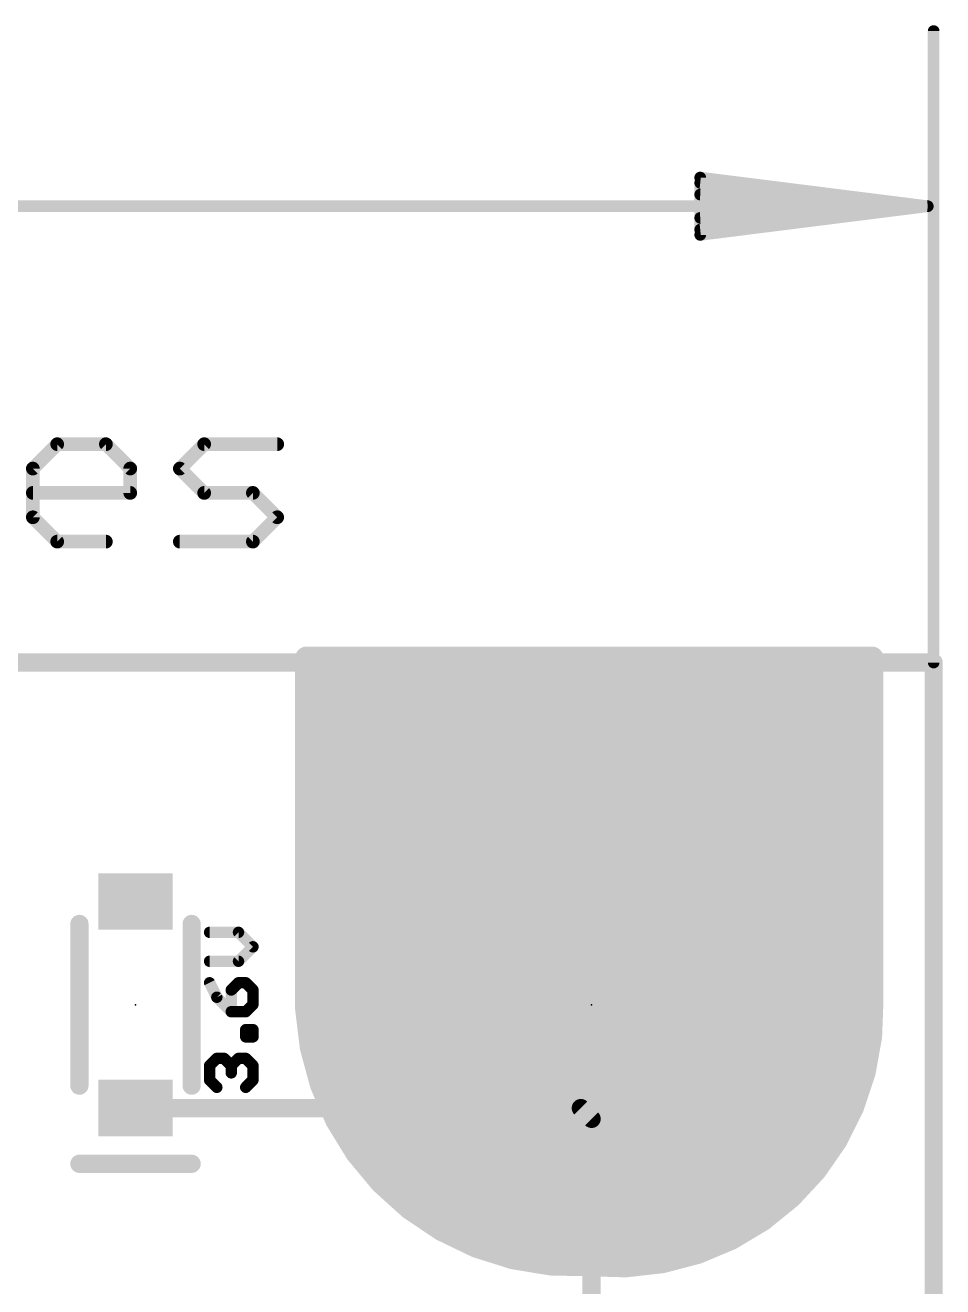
# Model space of a CAD drawing. Extents: x -41 to 92, y -75 to 33.
# Drawn here: x 27.98 to 38.2, y 18.45 to 32.49 of the extents above; entities that cross this region are included whole.
import ezdxf

# ---------------------------------------------------------------- set-up
doc = ezdxf.new("R2010")
doc.units = 0
for name, color, linetype in [('1', 12, 'CONTINUOUS'), ('16', 132, 'CONTINUOUS'), ('17', 110, 'CONTINUOUS'), ('20', 31, 'CONTINUOUS'), ('21', 41, 'CONTINUOUS'), ('23', 53, 'CONTINUOUS'), ('27', 253, 'CONTINUOUS'), ('30', 253, 'CONTINUOUS'), ('47', 253, 'CONTINUOUS')]:
    doc.layers.add(name, color=color, linetype=linetype)

# ---------------------------------------------------------------- blocks, each defined once
blk = doc.blocks.new('RECT')
blk.add_solid([(-0.5, -0.5), (0.5, -0.5), (-0.5, 0.5), (0.5, 0.5)])
blk = doc.blocks.new('ROUNDP')
at = {"const_width": 0.5}
blk.add_lwpolyline([(0, -0.25, 1), (0, 0.25, 1), (0, -0.25)], format="xyb", dxfattribs=at)

msp = doc.modelspace()

# ---------------------------------------------------------------- linework, layer by layer
at = {"layer": '1'}
for points, const_width in [([(0, 25.4), (38.1, 25.4)], 0.2032), ([(37.338, 25.4), (31.242, 25.4)], 0.254), ([(31.242, 25.4), (31.242, 21.844)], 0.254), ([(37.338, 21.844), (37.338, 25.4)], 0.254), ([(38.1, 25.4), (38.1, 0)], 0.2032), ([(31.242, 25.146), (37.338, 25.146)], 0.254), ([(31.242, 24.892), (37.338, 24.892)], 0.254), ([(31.242, 24.638), (37.338, 24.638)], 0.254), ([(31.242, 24.384), (37.338, 24.384)], 0.254), ([(31.242, 24.13), (37.338, 24.13)], 0.254), ([(31.242, 23.876), (37.338, 23.876)], 0.254), ([(31.242, 23.622), (37.338, 23.622)], 0.254), ([(31.242, 23.368), (37.338, 23.368)], 0.254), ([(31.242, 23.114), (37.338, 23.114)], 0.254), ([(31.242, 22.86), (37.338, 22.86)], 0.254), ([(31.242, 22.606), (37.338, 22.606)], 0.254), ([(31.242, 22.352), (37.338, 22.352)], 0.254), ([(31.242, 22.098), (37.338, 22.098)], 0.254), ([(31.242, 21.844), (31.273, 21.4102)], 0.254), ([(31.242, 21.844), (37.338, 21.844)], 0.254), ([(34.29, 21.844), (34.29, 20.32)], 0.2032), ([(37.307, 21.4102), (37.338, 21.844)], 0.254), ([(31.2602, 21.59), (37.3198, 21.59)], 0.254), ([(31.273, 21.4102), (31.3655, 20.9853)], 0.254), ([(37.2145, 20.9853), (37.307, 21.4102)], 0.254), ([(31.2892, 21.336), (37.2908, 21.336)], 0.254), ([(31.3444, 21.082), (37.2356, 21.082)], 0.254), ([(31.3655, 20.9853), (31.5174, 20.5778)], 0.254), ([(37.0626, 20.5778), (37.2145, 20.9853)], 0.254), ([(31.4241, 20.828), (37.1559, 20.828)], 0.254), ([(31.5174, 20.5778), (31.7259, 20.1961)], 0.254), ([(31.5195, 20.574), (37.0605, 20.574)], 0.254), ([(36.8541, 20.1961), (37.0626, 20.5778)], 0.254), ([(29.21, 20.44), (34.17, 20.44)], 0.2032), ([(34.17, 20.44), (34.29, 20.32)], 0.2032), ([(31.6582, 20.32), (36.9218, 20.32)], 0.254), ([(34.29, 13.081), (34.29, 20.32)], 0.2032), ([(31.7259, 20.1961), (31.9865, 19.848)], 0.254), ([(36.5935, 19.848), (36.8541, 20.1961)], 0.254), ([(31.8233, 20.066), (36.7567, 20.066)], 0.254), ([(31.9865, 19.848), (32.294, 19.5405)], 0.254), ([(36.286, 19.5405), (36.5935, 19.848)], 0.254), ([(32.0225, 19.812), (36.5575, 19.812)], 0.254), ([(32.2765, 19.558), (36.3035, 19.558)], 0.254), ([(32.294, 19.5405), (32.6421, 19.2799)], 0.254), ([(35.9379, 19.2799), (36.286, 19.5405)], 0.254), ([(32.6099, 19.304), (35.9701, 19.304)], 0.254), ([(32.6421, 19.2799), (33.0238, 19.0714)], 0.254), ([(35.5562, 19.0714), (35.9379, 19.2799)], 0.254), ([(33.0238, 19.0714), (33.4313, 18.9195)], 0.254), ([(33.0813, 19.05), (35.4987, 19.05)], 0.254), ([(35.1487, 18.9195), (35.5562, 19.0714)], 0.254), ([(33.4313, 18.9195), (33.8562, 18.827)], 0.254), ([(34.7238, 18.827), (35.1487, 18.9195)], 0.254), ([(33.8562, 18.827), (34.29, 18.796)], 0.254), ([(34.29, 18.796), (34.7238, 18.827)], 0.254)]:
    msp.add_lwpolyline(points, dxfattribs=dict(at, const_width=const_width))
for points, const_width in [([(31.242, 25.4635, 1), (31.242, 25.3365)], 0.127), ([(31.3055, 25.4, 1), (31.1785, 25.4)], 0.127), ([(37.4015, 25.4, 1), (37.2745, 25.4)], 0.127), ([(37.338, 25.3365, 1), (37.338, 25.4635)], 0.127), ([(38.1508, 25.4, 1), (38.0492, 25.4)], 0.1016), ([(38.1, 25.3492, 1), (38.1, 25.4508)], 0.1016), ([(31.242, 25.2095, 1), (31.242, 25.0825)], 0.127), ([(37.338, 25.0825, 1), (37.338, 25.2095)], 0.127), ([(31.242, 24.9555, 1), (31.242, 24.8285)], 0.127), ([(37.338, 24.8285, 1), (37.338, 24.9555)], 0.127), ([(31.242, 24.7015, 1), (31.242, 24.5745)], 0.127), ([(37.338, 24.5745, 1), (37.338, 24.7015)], 0.127), ([(31.242, 24.4475, 1), (31.242, 24.3205)], 0.127), ([(37.338, 24.3205, 1), (37.338, 24.4475)], 0.127), ([(31.242, 24.1935, 1), (31.242, 24.0665)], 0.127), ([(37.338, 24.0665, 1), (37.338, 24.1935)], 0.127), ([(31.242, 23.9395, 1), (31.242, 23.8125)], 0.127), ([(37.338, 23.8125, 1), (37.338, 23.9395)], 0.127), ([(31.242, 23.6855, 1), (31.242, 23.5585)], 0.127), ([(37.338, 23.5585, 1), (37.338, 23.6855)], 0.127), ([(31.242, 23.4315, 1), (31.242, 23.3045)], 0.127), ([(37.338, 23.3045, 1), (37.338, 23.4315)], 0.127), ([(31.242, 23.1775, 1), (31.242, 23.0505)], 0.127), ([(37.338, 23.0505, 1), (37.338, 23.1775)], 0.127), ([(31.242, 22.9235, 1), (31.242, 22.7965)], 0.127), ([(37.338, 22.7965, 1), (37.338, 22.9235)], 0.127), ([(31.242, 22.6695, 1), (31.242, 22.5425)], 0.127), ([(37.338, 22.5425, 1), (37.338, 22.6695)], 0.127), ([(31.242, 22.4155, 1), (31.242, 22.2885)], 0.127), ([(37.338, 22.2885, 1), (37.338, 22.4155)], 0.127), ([(31.242, 22.1615, 1), (31.242, 22.0345)], 0.127), ([(37.338, 22.0345, 1), (37.338, 22.1615)], 0.127), ([(31.3053, 21.8485, 1), (31.1787, 21.8395)], 0.127), ([(31.242, 21.9075, 1), (31.242, 21.7805)], 0.127), ([(34.3408, 21.844, 1), (34.2392, 21.844)], 0.1016), ([(37.4013, 21.8395, 1), (37.2747, 21.8485)], 0.127), ([(37.338, 21.7805, 1), (37.338, 21.9075)], 0.127), ([(31.1785, 21.844, 1), (31.3055, 21.844)], 0.127), ([(37.2745, 21.844, 1), (37.4015, 21.844)], 0.127), ([(31.2602, 21.6535, 1), (31.2602, 21.5265)], 0.127), ([(37.3198, 21.5265, 1), (37.3198, 21.6535)], 0.127), ([(31.3351, 21.4237, 1), (31.211, 21.3967)], 0.127), ([(37.369, 21.3967, 1), (37.2449, 21.4237)], 0.127), ([(31.2097, 21.4057, 1), (31.3364, 21.4148)], 0.127), ([(31.2892, 21.3995, 1), (31.2892, 21.2725)], 0.127), ([(37.2436, 21.4148, 1), (37.3703, 21.4057)], 0.127), ([(37.2908, 21.2725, 1), (37.2908, 21.3995)], 0.127), ([(31.3444, 21.1455, 1), (31.3444, 21.0185)], 0.127), ([(37.2356, 21.0185, 1), (37.2356, 21.1455)], 0.127), ([(31.425, 21.0075, 1), (31.306, 20.9631)], 0.127), ([(37.274, 20.9631, 1), (37.155, 21.0075)], 0.127), ([(31.3034, 20.9718, 1), (31.4275, 20.9988)], 0.127), ([(31.4241, 20.8915, 1), (31.4241, 20.7645)], 0.127), ([(37.1525, 20.9988, 1), (37.2766, 20.9718)], 0.127), ([(37.1559, 20.7645, 1), (37.1559, 20.8915)], 0.127), ([(31.5732, 20.6082, 1), (31.4617, 20.5474)], 0.127), ([(31.5195, 20.6375, 1), (31.5195, 20.5105)], 0.127), ([(31.4579, 20.5556, 1), (31.5769, 20.6)], 0.127), ([(37.0031, 20.6, 1), (37.1221, 20.5556)], 0.127), ([(37.1183, 20.5474, 1), (37.0068, 20.6082)], 0.127), ([(37.0605, 20.5105, 1), (37.0605, 20.6375)], 0.127), ([(29.21, 20.4908, 1), (29.21, 20.3892)], 0.1016), ([(34.2059, 20.4759, 1), (34.1341, 20.4041)], 0.1016), ([(34.17, 20.3892, 1), (34.17, 20.4908)], 0.1016), ([(31.6582, 20.3835, 1), (31.6582, 20.2565)], 0.127), ([(34.3408, 20.32, 1), (34.2392, 20.32)], 0.1016), ([(34.2392, 20.32, 1), (34.3408, 20.32)], 0.1016), ([(34.2541, 20.2841, 1), (34.3259, 20.3559)], 0.1016), ([(36.9218, 20.2565, 1), (36.9218, 20.3835)], 0.127), ([(31.7767, 20.2342, 1), (31.675, 20.1581)], 0.127), ([(31.6701, 20.1657, 1), (31.7816, 20.2266)], 0.127), ([(36.7984, 20.2266, 1), (36.9099, 20.1657)], 0.127), ([(36.905, 20.1581, 1), (36.8033, 20.2342)], 0.127), ([(31.8233, 20.1295, 1), (31.8233, 20.0025)], 0.127), ([(36.7567, 20.0025, 1), (36.7567, 20.1295)], 0.127), ([(32.0314, 19.8929, 1), (31.9416, 19.8031)], 0.127), ([(31.9356, 19.8099, 1), (32.0373, 19.886)], 0.127), ([(36.5427, 19.886, 1), (36.6444, 19.8099)], 0.127), ([(36.6384, 19.8031, 1), (36.5486, 19.8929)], 0.127), ([(32.0225, 19.8755, 1), (32.0225, 19.7485)], 0.127), ([(36.5575, 19.7485, 1), (36.5575, 19.8755)], 0.127), ([(32.2765, 19.6215, 1), (32.2765, 19.4945)], 0.127), ([(32.332, 19.5913, 1), (32.2559, 19.4896)], 0.127), ([(36.3241, 19.4896, 1), (36.248, 19.5913)], 0.127), ([(36.3035, 19.4945, 1), (36.3035, 19.6215)], 0.127), ([(32.2491, 19.4956, 1), (32.3389, 19.5854)], 0.127), ([(36.2411, 19.5854, 1), (36.3309, 19.4956)], 0.127), ([(32.6099, 19.3675, 1), (32.6099, 19.2405)], 0.127), ([(32.6726, 19.3356, 1), (32.6117, 19.2241)], 0.127), ([(32.6041, 19.229, 1), (32.6802, 19.3307)], 0.127), ([(35.8998, 19.3307, 1), (35.9759, 19.229)], 0.127), ([(35.9683, 19.2241, 1), (35.9074, 19.3356)], 0.127), ([(35.9701, 19.2405, 1), (35.9701, 19.3675)], 0.127), ([(33.046, 19.1309, 1), (33.0016, 19.0119)], 0.127), ([(32.9934, 19.0157, 1), (33.0542, 19.1272)], 0.127), ([(33.0813, 19.1135, 1), (33.0813, 18.9865)], 0.127), ([(35.5258, 19.1272, 1), (35.5866, 19.0157)], 0.127), ([(35.4987, 18.9865, 1), (35.4987, 19.1135)], 0.127), ([(35.5784, 19.0119, 1), (35.534, 19.1309)], 0.127), ([(33.4448, 18.9815, 1), (33.4178, 18.8574)], 0.127), ([(33.4091, 18.86, 1), (33.4535, 18.979)], 0.127), ([(35.1265, 18.979, 1), (35.1709, 18.86)], 0.127), ([(35.1622, 18.8574, 1), (35.1352, 18.9815)], 0.127), ([(33.8608, 18.8904, 1), (33.8517, 18.7637)], 0.127), ([(33.8427, 18.765, 1), (33.8697, 18.8891)], 0.127), ([(34.2855, 18.8593, 1), (34.2945, 18.7327)], 0.127), ([(34.2855, 18.7327, 1), (34.2945, 18.8593)], 0.127), ([(34.7103, 18.8891, 1), (34.7373, 18.765)], 0.127), ([(34.7283, 18.7637, 1), (34.7192, 18.8904)], 0.127)]:
    msp.add_lwpolyline(points, format="xyb", dxfattribs=dict(at, const_width=const_width))
at = {"layer": '16'}
for points, const_width in [([(0, 25.4), (38.1, 25.4)], 0.2032), ([(37.338, 25.4), (31.242, 25.4)], 0.254), ([(31.242, 25.4), (31.242, 21.844)], 0.254), ([(37.338, 21.844), (37.338, 25.4)], 0.254), ([(38.1, 25.4), (38.1, 0)], 0.2032), ([(31.242, 25.146), (37.338, 25.146)], 0.254), ([(31.242, 24.892), (37.338, 24.892)], 0.254), ([(31.242, 24.638), (37.338, 24.638)], 0.254), ([(31.242, 24.384), (37.338, 24.384)], 0.254), ([(31.242, 24.13), (37.338, 24.13)], 0.254), ([(31.242, 23.876), (37.338, 23.876)], 0.254), ([(31.242, 23.622), (37.338, 23.622)], 0.254), ([(31.242, 23.368), (37.338, 23.368)], 0.254), ([(31.242, 23.114), (37.338, 23.114)], 0.254), ([(31.242, 22.86), (37.338, 22.86)], 0.254), ([(31.242, 22.606), (37.338, 22.606)], 0.254), ([(31.242, 22.352), (37.338, 22.352)], 0.254), ([(31.242, 22.098), (37.338, 22.098)], 0.254), ([(31.242, 21.844), (31.273, 21.4102)], 0.254), ([(31.242, 21.844), (37.338, 21.844)], 0.254), ([(37.307, 21.4102), (37.338, 21.844)], 0.254), ([(31.2602, 21.59), (37.3198, 21.59)], 0.254), ([(31.273, 21.4102), (31.3655, 20.9853)], 0.254), ([(37.2145, 20.9853), (37.307, 21.4102)], 0.254), ([(31.2892, 21.336), (37.2908, 21.336)], 0.254), ([(31.3444, 21.082), (37.2356, 21.082)], 0.254), ([(31.3655, 20.9853), (31.5174, 20.5778)], 0.254), ([(37.0626, 20.5778), (37.2145, 20.9853)], 0.254), ([(31.4241, 20.828), (37.1559, 20.828)], 0.254), ([(31.5174, 20.5778), (31.7259, 20.1961)], 0.254), ([(31.5195, 20.574), (37.0605, 20.574)], 0.254), ([(36.8541, 20.1961), (37.0626, 20.5778)], 0.254), ([(31.6582, 20.32), (36.9218, 20.32)], 0.254), ([(31.7259, 20.1961), (31.9865, 19.848)], 0.254), ([(36.5935, 19.848), (36.8541, 20.1961)], 0.254), ([(31.8233, 20.066), (36.7567, 20.066)], 0.254), ([(31.9865, 19.848), (32.294, 19.5405)], 0.254), ([(36.286, 19.5405), (36.5935, 19.848)], 0.254), ([(32.0225, 19.812), (36.5575, 19.812)], 0.254), ([(32.2765, 19.558), (36.3035, 19.558)], 0.254), ([(32.294, 19.5405), (32.6421, 19.2799)], 0.254), ([(35.9379, 19.2799), (36.286, 19.5405)], 0.254), ([(32.6099, 19.304), (35.9701, 19.304)], 0.254), ([(32.6421, 19.2799), (33.0238, 19.0714)], 0.254), ([(35.5562, 19.0714), (35.9379, 19.2799)], 0.254), ([(33.0238, 19.0714), (33.4313, 18.9195)], 0.254), ([(33.0813, 19.05), (35.4987, 19.05)], 0.254), ([(35.1487, 18.9195), (35.5562, 19.0714)], 0.254), ([(33.4313, 18.9195), (33.8562, 18.827)], 0.254), ([(34.7238, 18.827), (35.1487, 18.9195)], 0.254), ([(33.8562, 18.827), (34.29, 18.796)], 0.254), ([(34.29, 18.796), (34.7238, 18.827)], 0.254)]:
    msp.add_lwpolyline(points, dxfattribs=dict(at, const_width=const_width))
for points, const_width in [([(31.242, 25.4635, 1), (31.242, 25.3365)], 0.127), ([(31.3055, 25.4, 1), (31.1785, 25.4)], 0.127), ([(37.4015, 25.4, 1), (37.2745, 25.4)], 0.127), ([(37.338, 25.3365, 1), (37.338, 25.4635)], 0.127), ([(38.1508, 25.4, 1), (38.0492, 25.4)], 0.1016), ([(38.1, 25.3492, 1), (38.1, 25.4508)], 0.1016), ([(31.242, 25.2095, 1), (31.242, 25.0825)], 0.127), ([(37.338, 25.0825, 1), (37.338, 25.2095)], 0.127), ([(31.242, 24.9555, 1), (31.242, 24.8285)], 0.127), ([(37.338, 24.8285, 1), (37.338, 24.9555)], 0.127), ([(31.242, 24.7015, 1), (31.242, 24.5745)], 0.127), ([(37.338, 24.5745, 1), (37.338, 24.7015)], 0.127), ([(31.242, 24.4475, 1), (31.242, 24.3205)], 0.127), ([(37.338, 24.3205, 1), (37.338, 24.4475)], 0.127), ([(31.242, 24.1935, 1), (31.242, 24.0665)], 0.127), ([(37.338, 24.0665, 1), (37.338, 24.1935)], 0.127), ([(31.242, 23.9395, 1), (31.242, 23.8125)], 0.127), ([(37.338, 23.8125, 1), (37.338, 23.9395)], 0.127), ([(31.242, 23.6855, 1), (31.242, 23.5585)], 0.127), ([(37.338, 23.5585, 1), (37.338, 23.6855)], 0.127), ([(31.242, 23.4315, 1), (31.242, 23.3045)], 0.127), ([(37.338, 23.3045, 1), (37.338, 23.4315)], 0.127), ([(31.242, 23.1775, 1), (31.242, 23.0505)], 0.127), ([(37.338, 23.0505, 1), (37.338, 23.1775)], 0.127), ([(31.242, 22.9235, 1), (31.242, 22.7965)], 0.127), ([(37.338, 22.7965, 1), (37.338, 22.9235)], 0.127), ([(31.242, 22.6695, 1), (31.242, 22.5425)], 0.127), ([(37.338, 22.5425, 1), (37.338, 22.6695)], 0.127), ([(31.242, 22.4155, 1), (31.242, 22.2885)], 0.127), ([(37.338, 22.2885, 1), (37.338, 22.4155)], 0.127), ([(31.242, 22.1615, 1), (31.242, 22.0345)], 0.127), ([(37.338, 22.0345, 1), (37.338, 22.1615)], 0.127), ([(31.3053, 21.8485, 1), (31.1787, 21.8395)], 0.127), ([(31.242, 21.9075, 1), (31.242, 21.7805)], 0.127), ([(37.4013, 21.8395, 1), (37.2747, 21.8485)], 0.127), ([(37.338, 21.7805, 1), (37.338, 21.9075)], 0.127), ([(31.1785, 21.844, 1), (31.3055, 21.844)], 0.127), ([(37.2745, 21.844, 1), (37.4015, 21.844)], 0.127), ([(31.2602, 21.6535, 1), (31.2602, 21.5265)], 0.127), ([(37.3198, 21.5265, 1), (37.3198, 21.6535)], 0.127), ([(31.3351, 21.4237, 1), (31.211, 21.3967)], 0.127), ([(37.369, 21.3967, 1), (37.2449, 21.4237)], 0.127), ([(31.2097, 21.4057, 1), (31.3364, 21.4148)], 0.127), ([(31.2892, 21.3995, 1), (31.2892, 21.2725)], 0.127), ([(37.2436, 21.4148, 1), (37.3703, 21.4057)], 0.127), ([(37.2908, 21.2725, 1), (37.2908, 21.3995)], 0.127), ([(31.3444, 21.1455, 1), (31.3444, 21.0185)], 0.127), ([(37.2356, 21.0185, 1), (37.2356, 21.1455)], 0.127), ([(31.425, 21.0075, 1), (31.306, 20.9631)], 0.127), ([(37.274, 20.9631, 1), (37.155, 21.0075)], 0.127), ([(31.3034, 20.9718, 1), (31.4275, 20.9988)], 0.127), ([(31.4241, 20.8915, 1), (31.4241, 20.7645)], 0.127), ([(37.1525, 20.9988, 1), (37.2766, 20.9718)], 0.127), ([(37.1559, 20.7645, 1), (37.1559, 20.8915)], 0.127), ([(31.5732, 20.6082, 1), (31.4617, 20.5474)], 0.127), ([(31.5195, 20.6375, 1), (31.5195, 20.5105)], 0.127), ([(31.4579, 20.5556, 1), (31.5769, 20.6)], 0.127), ([(37.0031, 20.6, 1), (37.1221, 20.5556)], 0.127), ([(37.1183, 20.5474, 1), (37.0068, 20.6082)], 0.127), ([(37.0605, 20.5105, 1), (37.0605, 20.6375)], 0.127), ([(31.6582, 20.3835, 1), (31.6582, 20.2565)], 0.127), ([(36.9218, 20.2565, 1), (36.9218, 20.3835)], 0.127), ([(31.7767, 20.2342, 1), (31.675, 20.1581)], 0.127), ([(31.6701, 20.1657, 1), (31.7816, 20.2266)], 0.127), ([(36.7984, 20.2266, 1), (36.9099, 20.1657)], 0.127), ([(36.905, 20.1581, 1), (36.8033, 20.2342)], 0.127), ([(31.8233, 20.1295, 1), (31.8233, 20.0025)], 0.127), ([(36.7567, 20.0025, 1), (36.7567, 20.1295)], 0.127), ([(32.0314, 19.8929, 1), (31.9416, 19.8031)], 0.127), ([(31.9356, 19.8099, 1), (32.0373, 19.886)], 0.127), ([(36.5427, 19.886, 1), (36.6444, 19.8099)], 0.127), ([(36.6384, 19.8031, 1), (36.5486, 19.8929)], 0.127), ([(32.0225, 19.8755, 1), (32.0225, 19.7485)], 0.127), ([(36.5575, 19.7485, 1), (36.5575, 19.8755)], 0.127), ([(32.2765, 19.6215, 1), (32.2765, 19.4945)], 0.127), ([(32.332, 19.5913, 1), (32.2559, 19.4896)], 0.127), ([(36.3241, 19.4896, 1), (36.248, 19.5913)], 0.127), ([(36.3035, 19.4945, 1), (36.3035, 19.6215)], 0.127), ([(32.2491, 19.4956, 1), (32.3389, 19.5854)], 0.127), ([(36.2411, 19.5854, 1), (36.3309, 19.4956)], 0.127), ([(32.6099, 19.3675, 1), (32.6099, 19.2405)], 0.127), ([(32.6726, 19.3356, 1), (32.6117, 19.2241)], 0.127), ([(32.6041, 19.229, 1), (32.6802, 19.3307)], 0.127), ([(35.8998, 19.3307, 1), (35.9759, 19.229)], 0.127), ([(35.9683, 19.2241, 1), (35.9074, 19.3356)], 0.127), ([(35.9701, 19.2405, 1), (35.9701, 19.3675)], 0.127), ([(33.046, 19.1309, 1), (33.0016, 19.0119)], 0.127), ([(32.9934, 19.0157, 1), (33.0542, 19.1272)], 0.127), ([(33.0813, 19.1135, 1), (33.0813, 18.9865)], 0.127), ([(35.5258, 19.1272, 1), (35.5866, 19.0157)], 0.127), ([(35.4987, 18.9865, 1), (35.4987, 19.1135)], 0.127), ([(35.5784, 19.0119, 1), (35.534, 19.1309)], 0.127), ([(33.4448, 18.9815, 1), (33.4178, 18.8574)], 0.127), ([(33.4091, 18.86, 1), (33.4535, 18.979)], 0.127), ([(35.1265, 18.979, 1), (35.1709, 18.86)], 0.127), ([(35.1622, 18.8574, 1), (35.1352, 18.9815)], 0.127), ([(33.8608, 18.8904, 1), (33.8517, 18.7637)], 0.127), ([(33.8427, 18.765, 1), (33.8697, 18.8891)], 0.127), ([(34.2855, 18.8593, 1), (34.2945, 18.7327)], 0.127), ([(34.2855, 18.7327, 1), (34.2945, 18.8593)], 0.127), ([(34.7103, 18.8891, 1), (34.7373, 18.765)], 0.127), ([(34.7283, 18.7637, 1), (34.7192, 18.8904)], 0.127)]:
    msp.add_lwpolyline(points, format="xyb", dxfattribs=dict(at, const_width=const_width))
at = {"layer": '20', "const_width": 0.2032}
for points in [[(38.1, 25.4), (0, 25.4)], [(38.1, 0), (38.1, 25.4)]]:
    msp.add_lwpolyline(points, dxfattribs=at)
at = {"layer": '20', "const_width": 0.1016}
for points in [[(38.1508, 25.4, 1), (38.0492, 25.4)], [(38.1, 25.3492, 1), (38.1, 25.4508)]]:
    msp.add_lwpolyline(points, format="xyb", dxfattribs=at)
at = {"layer": '21', "const_width": 0.2032}
for points in [[(28.585, 20.69), (28.585, 22.49)], [(29.835, 20.69), (29.835, 22.49)], [(28.585, 19.82), (29.835, 19.82)]]:
    msp.add_lwpolyline(points, dxfattribs=at)
at = {"layer": '21', "const_width": 0.1016}
for points in [[(28.6358, 22.49, 1), (28.5342, 22.49)], [(29.8858, 22.49, 1), (29.7842, 22.49)], [(28.5342, 20.69, 1), (28.6358, 20.69)], [(29.7842, 20.69, 1), (29.8858, 20.69)], [(28.585, 19.8708, 1), (28.585, 19.7692)], [(29.835, 19.7692, 1), (29.835, 19.8708)]]:
    msp.add_lwpolyline(points, format="xyb", dxfattribs=at)
at = {"layer": '23'}
for p in [(29.21, 21.59), (34.29, 21.59)]:
    msp.add_point(p, dxfattribs=at)
at = {"layer": '27', "const_width": 0.127}
for points in [[(30.3571, 22.3965), (30.0351, 22.3965)], [(30.5181, 22.2355), (30.3571, 22.3965)], [(30.3571, 22.0745), (30.5181, 22.2355)], [(30.0351, 22.0745), (30.3571, 22.0745)], [(30.0351, 21.8352), (30.1156, 21.6742)], [(30.3571, 21.8352), (30.2766, 21.7547)], [(30.2766, 21.7547), (30.2766, 21.5132)], [(30.4376, 21.8352), (30.3571, 21.8352)], [(30.5181, 21.7547), (30.4376, 21.8352)], [(30.5181, 21.5937), (30.5181, 21.7547)], [(30.1156, 21.6742), (30.2766, 21.5132)], [(30.4376, 21.5132), (30.5181, 21.5937)], [(30.2766, 21.5132), (30.4376, 21.5132)], [(30.4376, 21.2325), (30.4376, 21.313)], [(30.4376, 21.313), (30.5181, 21.313)], [(30.5181, 21.313), (30.5181, 21.2325)], [(30.5181, 21.2325), (30.4376, 21.2325)], [(30.0351, 20.9127), (30.1156, 20.9932)], [(30.0351, 20.7517), (30.0351, 20.9127)], [(30.1156, 20.9932), (30.1961, 20.9932)], [(30.1961, 20.9932), (30.2766, 20.9127)], [(30.2766, 20.9127), (30.3571, 20.9932)], [(30.2766, 20.9127), (30.2766, 20.8322)], [(30.3571, 20.9932), (30.4376, 20.9932)], [(30.4376, 20.9932), (30.5181, 20.9127)], [(30.5181, 20.9127), (30.5181, 20.7517)], [(30.1156, 20.6712), (30.0351, 20.7517)], [(30.5181, 20.7517), (30.4376, 20.6712)]]:
    msp.add_lwpolyline(points, dxfattribs=at)
at = {"layer": '27', "const_width": 0.0635}
for points in [[(30.0351, 22.4282, 1), (30.0351, 22.3647)], [(30.3795, 22.4189, 1), (30.3346, 22.374)], [(30.3571, 22.3647, 1), (30.3571, 22.4282)], [(30.5406, 22.213, 1), (30.4956, 22.2579)], [(30.4956, 22.213, 1), (30.5406, 22.2579)], [(30.0351, 22.1062, 1), (30.0351, 22.0427)], [(30.3346, 22.0969, 1), (30.3795, 22.052)], [(30.3571, 22.0427, 1), (30.3571, 22.1062)], [(30.0635, 21.8494, 1), (30.0067, 21.821)], [(30.3083, 21.7547, 1), (30.2448, 21.7547)], [(30.2541, 21.7771, 1), (30.299, 21.7322)], [(30.3571, 21.8669, 1), (30.3571, 21.8034)], [(30.3795, 21.8127, 1), (30.3346, 21.8576)], [(30.4601, 21.8576, 1), (30.4151, 21.8127)], [(30.4376, 21.8034, 1), (30.4376, 21.8669)], [(30.5498, 21.7547, 1), (30.4864, 21.7547)], [(30.4956, 21.7322, 1), (30.5406, 21.7771)], [(30.138, 21.6966, 1), (30.0931, 21.6517)], [(30.0872, 21.66, 1), (30.144, 21.6884)], [(30.5406, 21.5712, 1), (30.4956, 21.6161)], [(30.2766, 21.5449, 1), (30.2766, 21.4814)], [(30.2448, 21.5132, 1), (30.3083, 21.5132)], [(30.2541, 21.4907, 1), (30.299, 21.5356)], [(30.4151, 21.5356, 1), (30.4601, 21.4907)], [(30.4376, 21.4814, 1), (30.4376, 21.5449)], [(30.4864, 21.5937, 1), (30.5498, 21.5937)], [(30.4376, 21.3448, 1), (30.4376, 21.2813)], [(30.4693, 21.313, 1), (30.4059, 21.313)], [(30.5498, 21.313, 1), (30.4864, 21.313)], [(30.5181, 21.2813, 1), (30.5181, 21.3448)], [(30.4376, 21.2643, 1), (30.4376, 21.2008)], [(30.4059, 21.2325, 1), (30.4693, 21.2325)], [(30.4864, 21.2325, 1), (30.5498, 21.2325)], [(30.5181, 21.2008, 1), (30.5181, 21.2643)], [(30.0668, 20.9127, 1), (30.0033, 20.9127)], [(30.0126, 20.9352, 1), (30.0575, 20.8903)], [(30.1156, 21.025, 1), (30.1156, 20.9615)], [(30.138, 20.9708, 1), (30.0931, 21.0157)], [(30.2185, 21.0157, 1), (30.1736, 20.9708)], [(30.1961, 20.9615, 1), (30.1961, 21.025)], [(30.3083, 20.9127, 1), (30.2448, 20.9127)], [(30.2541, 20.9352, 1), (30.299, 20.8903)], [(30.2541, 20.8903, 1), (30.299, 20.9352)], [(30.3571, 21.025, 1), (30.3571, 20.9615)], [(30.3795, 20.9708, 1), (30.3346, 21.0157)], [(30.4601, 21.0157, 1), (30.4151, 20.9708)], [(30.4376, 20.9615, 1), (30.4376, 21.025)], [(30.5498, 20.9127, 1), (30.4864, 20.9127)], [(30.4956, 20.8903, 1), (30.5406, 20.9352)], [(30.0575, 20.7742, 1), (30.0126, 20.7293)], [(30.2448, 20.8322, 1), (30.3083, 20.8322)], [(30.5406, 20.7293, 1), (30.4956, 20.7742)], [(30.0033, 20.7517, 1), (30.0668, 20.7517)], [(30.0931, 20.6488, 1), (30.138, 20.6937)], [(30.4151, 20.6937, 1), (30.4601, 20.6488)], [(30.4864, 20.7517, 1), (30.5498, 20.7517)]]:
    msp.add_lwpolyline(points, format="xyb", dxfattribs=at)
at = {"layer": '30', "const_width": 0.254}
for points in [[(31.115, 25.4508), (37.4142, 25.4508)], [(31.115, 21.5392), (31.115, 25.4508)], [(37.4142, 25.4508), (37.4142, 21.6408)], [(31.115, 25.4), (37.4142, 25.4)], [(31.115, 25.146), (37.4142, 25.146)], [(31.115, 24.892), (37.4142, 24.892)], [(31.115, 24.638), (37.4142, 24.638)], [(31.115, 24.384), (37.4142, 24.384)], [(31.115, 24.13), (37.4142, 24.13)], [(31.115, 23.876), (37.4142, 23.876)], [(31.115, 23.622), (37.4142, 23.622)], [(31.115, 23.368), (37.4142, 23.368)], [(31.115, 23.114), (37.4142, 23.114)], [(31.115, 22.86), (37.4142, 22.86)], [(31.115, 22.606), (37.4142, 22.606)], [(31.115, 22.352), (37.4142, 22.352)], [(31.115, 22.098), (37.4142, 22.098)], [(31.115, 21.844), (37.4142, 21.844)], [(31.115, 21.59), (37.4123, 21.59)], [(31.1672, 21.1142), (31.115, 21.5392)], [(37.4142, 21.6408), (37.3989, 21.2346)], [(31.14, 21.336), (37.4027, 21.336)], [(37.3989, 21.2346), (37.3262, 20.8346)], [(31.2793, 20.701), (31.1672, 21.1142)], [(31.1759, 21.082), (37.3711, 21.082)], [(31.2449, 20.828), (37.324, 20.828)], [(37.3262, 20.8346), (37.1976, 20.4489)], [(31.4492, 20.3079), (31.2793, 20.701)], [(31.3342, 20.574), (37.2393, 20.574)], [(37.1976, 20.4489), (37.0158, 20.0853)], [(31.4439, 20.32), (37.1332, 20.32)], [(31.6732, 19.943), (31.4492, 20.3079)], [(31.5977, 20.066), (37.0024, 20.066)], [(37.0158, 20.0853), (36.7843, 19.7511)], [(31.9469, 19.6137), (31.6732, 19.943)], [(31.782, 19.812), (36.8265, 19.812)], [(36.7843, 19.7511), (36.5079, 19.453)], [(32.2646, 19.3267), (31.9469, 19.6137)], [(32.0085, 19.558), (36.6053, 19.558)], [(36.5079, 19.453), (36.1921, 19.197)], [(32.62, 19.0878), (32.2646, 19.3267)], [(32.2983, 19.304), (36.324, 19.304)], [(36.1921, 19.197), (35.8432, 18.9883)], [(33.0057, 18.9019), (32.62, 19.0878)], [(32.6985, 19.05), (35.9463, 19.05)], [(35.8432, 18.9883), (35.4683, 18.8311)], [(33.414, 18.7729), (33.0057, 18.9019)], [(33.3409, 18.796), (35.3336, 18.796)], [(33.8365, 18.7032), (33.414, 18.7729)], [(34.2646, 18.6944), (33.8365, 18.7032)], [(34.671, 18.6827), (34.2646, 18.6944)], [(35.0749, 18.7285), (34.671, 18.6827)], [(35.4683, 18.8311), (35.0749, 18.7285)]]:
    msp.add_lwpolyline(points, dxfattribs=at)
at = {"layer": '30', "const_width": 0.127}
for points in [[(31.115, 25.5143, 1), (31.115, 25.3873)], [(31.1785, 25.4508, 1), (31.0515, 25.4508)], [(37.4777, 25.4508, 1), (37.3507, 25.4508)], [(37.4142, 25.3873, 1), (37.4142, 25.5143)], [(31.115, 25.4635, 1), (31.115, 25.3365)], [(37.4142, 25.3365, 1), (37.4142, 25.4635)], [(31.115, 25.2095, 1), (31.115, 25.0825)], [(37.4142, 25.0825, 1), (37.4142, 25.2095)], [(31.115, 24.9555, 1), (31.115, 24.8285)], [(37.4142, 24.8285, 1), (37.4142, 24.9555)], [(31.115, 24.7015, 1), (31.115, 24.5745)], [(37.4142, 24.5745, 1), (37.4142, 24.7015)], [(31.115, 24.4475, 1), (31.115, 24.3205)], [(37.4142, 24.3205, 1), (37.4142, 24.4475)], [(31.115, 24.1935, 1), (31.115, 24.0665)], [(37.4142, 24.0665, 1), (37.4142, 24.1935)], [(31.115, 23.9395, 1), (31.115, 23.8125)], [(37.4142, 23.8125, 1), (37.4142, 23.9395)], [(31.115, 23.6855, 1), (31.115, 23.5585)], [(37.4142, 23.5585, 1), (37.4142, 23.6855)], [(31.115, 23.4315, 1), (31.115, 23.3045)], [(37.4142, 23.3045, 1), (37.4142, 23.4315)], [(31.115, 23.1775, 1), (31.115, 23.0505)], [(37.4142, 23.0505, 1), (37.4142, 23.1775)], [(31.115, 22.9235, 1), (31.115, 22.7965)], [(37.4142, 22.7965, 1), (37.4142, 22.9235)], [(31.115, 22.6695, 1), (31.115, 22.5425)], [(37.4142, 22.5425, 1), (37.4142, 22.6695)], [(31.115, 22.4155, 1), (31.115, 22.2885)], [(37.4142, 22.2885, 1), (37.4142, 22.4155)], [(31.115, 22.1615, 1), (31.115, 22.0345)], [(37.4142, 22.0345, 1), (37.4142, 22.1615)], [(31.115, 21.9075, 1), (31.115, 21.7805)], [(37.4142, 21.7805, 1), (37.4142, 21.9075)], [(31.115, 21.6535, 1), (31.115, 21.5265)], [(31.178, 21.5469, 1), (31.052, 21.5315)], [(37.4777, 21.6384, 1), (37.3507, 21.6432)], [(37.3507, 21.6408, 1), (37.4777, 21.6408)], [(37.4123, 21.5265, 1), (37.4123, 21.6535)], [(31.0515, 21.5392, 1), (31.1785, 21.5392)], [(31.14, 21.3995, 1), (31.14, 21.2725)], [(37.4613, 21.2232, 1), (37.3364, 21.2459)], [(37.4027, 21.2725, 1), (37.4027, 21.3995)], [(31.2285, 21.1308, 1), (31.1059, 21.0976)], [(31.1759, 21.1455, 1), (31.1759, 21.0185)], [(37.3354, 21.237, 1), (37.4623, 21.2322)], [(37.3711, 21.0185, 1), (37.3711, 21.1455)], [(31.1042, 21.1065, 1), (31.2302, 21.1219)], [(31.2449, 20.8915, 1), (31.2449, 20.7645)], [(37.3864, 20.8145, 1), (37.2659, 20.8547)], [(37.324, 20.7645, 1), (37.324, 20.8915)], [(31.3376, 20.7261, 1), (31.2211, 20.6758)], [(37.2637, 20.8459, 1), (37.3887, 20.8232)], [(31.2181, 20.6843, 1), (31.3406, 20.7176)], [(31.3342, 20.6375, 1), (31.3342, 20.5105)], [(37.2393, 20.5105, 1), (37.2393, 20.6375)], [(37.1374, 20.469, 1), (37.2579, 20.4288)], [(37.2544, 20.4205, 1), (37.1408, 20.4773)], [(31.4439, 20.3835, 1), (31.4439, 20.2565)], [(31.5033, 20.3411, 1), (31.395, 20.2747)], [(31.3909, 20.2827, 1), (31.5075, 20.3331)], [(37.1332, 20.2565, 1), (37.1332, 20.3835)], [(31.5977, 20.1295, 1), (31.5977, 20.0025)], [(36.959, 20.1137, 1), (37.0726, 20.0569)], [(37.068, 20.0491, 1), (36.9636, 20.1215)], [(37.0024, 20.0025, 1), (37.0024, 20.1295)], [(31.722, 19.9836, 1), (31.6244, 19.9024)], [(31.6191, 19.9098, 1), (31.7273, 19.9762)], [(31.782, 19.8755, 1), (31.782, 19.7485)], [(36.7321, 19.7872, 1), (36.8365, 19.7149)], [(36.8309, 19.7079, 1), (36.7378, 19.7943)], [(36.8265, 19.7485, 1), (36.8265, 19.8755)], [(31.9894, 19.6608, 1), (31.9043, 19.5666)], [(31.898, 19.5731, 1), (31.9957, 19.6543)], [(32.0085, 19.6215, 1), (32.0085, 19.4945)], [(36.6053, 19.4945, 1), (36.6053, 19.6215)], [(36.4613, 19.4962, 1), (36.5545, 19.4098)], [(36.5479, 19.4037, 1), (36.4679, 19.5023)], [(32.3001, 19.3794, 1), (32.2292, 19.274)], [(32.2221, 19.2795, 1), (32.3072, 19.3738)], [(32.2983, 19.3675, 1), (32.2983, 19.2405)], [(36.324, 19.2405, 1), (36.324, 19.3675)], [(36.1521, 19.2464, 1), (36.232, 19.1477)], [(36.2247, 19.1425, 1), (36.1595, 19.2515)], [(32.6476, 19.145, 1), (32.5924, 19.0306)], [(32.5846, 19.0351, 1), (32.6554, 19.1405)], [(32.6985, 19.1135, 1), (32.6985, 18.9865)], [(35.8106, 19.0428, 1), (35.8758, 18.9338)], [(35.8677, 18.9298, 1), (35.8186, 19.0469)], [(35.9463, 18.9865, 1), (35.9463, 19.1135)], [(33.0249, 18.9625, 1), (32.9866, 18.8414)], [(32.9782, 18.8447, 1), (33.0333, 18.9591)], [(33.3409, 18.8595, 1), (33.3409, 18.7325)], [(33.4243, 18.8355, 1), (33.4037, 18.7102)], [(33.3949, 18.7123, 1), (33.4332, 18.8334)], [(33.8378, 18.7667, 1), (33.8352, 18.6397)], [(33.8262, 18.6406, 1), (33.8468, 18.7659)], [(34.2664, 18.7579, 1), (34.2628, 18.6309)], [(34.2633, 18.6309, 1), (34.2659, 18.7579)], [(35.0589, 18.79, 1), (35.0909, 18.6671)], [(35.0821, 18.6654, 1), (35.0677, 18.7916)], [(35.3336, 18.7325, 1), (35.3336, 18.8595)], [(35.4437, 18.8897, 1), (35.4928, 18.7726)], [(35.4843, 18.7697, 1), (35.4523, 18.8926)], [(34.6638, 18.7458, 1), (34.6781, 18.6196)], [(34.6691, 18.6192, 1), (34.6728, 18.7461)]]:
    msp.add_lwpolyline(points, format="xyb", dxfattribs=at)
at = {"layer": '47'}
for points, const_width in [([(38.1, 25.4), (38.1, 32.43)], 0.13), ([(38.035, 30.48), (35.5, 30.7992)], 0.13), ([(35.5, 30.7992), (35.5, 30.1608)], 0.13), ([(38.035, 30.48), (35.5, 30.74)], 0.13), ([(38.035, 30.48), (35.5, 30.61)], 0.13), ([(0.065, 30.48), (38.035, 30.48)], 0.13), ([(35.5, 30.1608), (38.035, 30.48)], 0.13), ([(35.5, 30.35), (38.035, 30.48)], 0.13), ([(35.5, 30.22), (38.035, 30.48)], 0.13), ([(28.0664, 27.5597), (28.3375, 27.8309)], 0.1524), ([(28.3375, 27.8309), (28.8799, 27.8309)], 0.1524), ([(28.8799, 27.8309), (29.151, 27.5597)], 0.1524), ([(29.7035, 27.5597), (29.9747, 27.8309)], 0.1524), ([(29.9747, 27.8309), (30.7882, 27.8309)], 0.1524), ([(28.0664, 27.0174), (28.0664, 27.5597)], 0.1524), ([(29.151, 27.5597), (29.151, 27.2885)], 0.1524), ([(29.9747, 27.2885), (29.7035, 27.5597)], 0.1524), ([(29.151, 27.2885), (28.0664, 27.2885)], 0.1524), ([(30.517, 27.2885), (29.9747, 27.2885)], 0.1524), ([(30.7882, 27.0174), (30.517, 27.2885)], 0.1524), ([(28.3375, 26.7462), (28.0664, 27.0174)], 0.1524), ([(30.517, 26.7462), (30.7882, 27.0174)], 0.1524), ([(28.8799, 26.7462), (28.3375, 26.7462)], 0.1524), ([(29.7035, 26.7462), (30.517, 26.7462)], 0.1524)]:
    msp.add_lwpolyline(points, dxfattribs=dict(at, const_width=const_width))
for points, const_width in [([(38.1325, 32.43, 1), (38.0675, 32.43)], 0.065), ([(35.5041, 30.8315, 1), (35.4959, 30.767)], 0.065), ([(35.5325, 30.7992, 1), (35.4675, 30.7992)], 0.065), ([(35.5033, 30.7723, 1), (35.4967, 30.7077)], 0.065), ([(35.5017, 30.6425, 1), (35.4983, 30.5775)], 0.065), ([(38.0391, 30.4478, 1), (38.0309, 30.5122)], 0.065), ([(38.0309, 30.4478, 1), (38.0391, 30.5122)], 0.065), ([(38.0383, 30.4477, 1), (38.0317, 30.5123)], 0.065), ([(38.0317, 30.4477, 1), (38.0383, 30.5123)], 0.065), ([(38.0333, 30.4475, 1), (38.0367, 30.5125)], 0.065), ([(38.0367, 30.4475, 1), (38.0333, 30.5125)], 0.065), ([(38.035, 30.4475, 1), (38.035, 30.5125)], 0.065), ([(35.4983, 30.3825, 1), (35.5017, 30.3175)], 0.065), ([(35.4967, 30.2523, 1), (35.5033, 30.1877)], 0.065), ([(35.4959, 30.193, 1), (35.5041, 30.1285)], 0.065), ([(35.4675, 30.1608, 1), (35.5325, 30.1608)], 0.065), ([(28.3375, 27.869, 1), (28.3375, 27.7928)], 0.0762), ([(28.3645, 27.8039, 1), (28.3106, 27.8578)], 0.0762), ([(28.9068, 27.8578, 1), (28.8529, 27.8039)], 0.0762), ([(28.8799, 27.7928, 1), (28.8799, 27.869)], 0.0762), ([(29.9747, 27.869, 1), (29.9747, 27.7928)], 0.0762), ([(30.0016, 27.8039, 1), (29.9477, 27.8578)], 0.0762), ([(30.7882, 27.7928, 1), (30.7882, 27.869)], 0.0762), ([(28.1045, 27.5597, 1), (28.0283, 27.5597)], 0.0762), ([(28.0394, 27.5866, 1), (28.0933, 27.5328)], 0.0762), ([(29.1891, 27.5597, 1), (29.1129, 27.5597)], 0.0762), ([(29.1241, 27.5328, 1), (29.178, 27.5866)], 0.0762), ([(29.7305, 27.5866, 1), (29.6766, 27.5328)], 0.0762), ([(29.6766, 27.5866, 1), (29.7305, 27.5328)], 0.0762), ([(28.0664, 27.3266, 1), (28.0664, 27.2504)], 0.0762), ([(29.1129, 27.2885, 1), (29.1891, 27.2885)], 0.0762), ([(29.151, 27.2504, 1), (29.151, 27.3266)], 0.0762), ([(29.9747, 27.3266, 1), (29.9747, 27.2504)], 0.0762), ([(29.9477, 27.2616, 1), (30.0016, 27.3155)], 0.0762), ([(30.5439, 27.3155, 1), (30.4901, 27.2616)], 0.0762), ([(30.517, 27.2504, 1), (30.517, 27.3266)], 0.0762), ([(28.0933, 27.0443, 1), (28.0394, 26.9904)], 0.0762), ([(28.0283, 27.0174, 1), (28.1045, 27.0174)], 0.0762), ([(30.8151, 26.9904, 1), (30.7612, 27.0443)], 0.0762), ([(30.7612, 26.9904, 1), (30.8151, 27.0443)], 0.0762), ([(28.3375, 26.7843, 1), (28.3375, 26.7081)], 0.0762), ([(28.3106, 26.7193, 1), (28.3645, 26.7731)], 0.0762), ([(28.8799, 26.7081, 1), (28.8799, 26.7843)], 0.0762), ([(29.7035, 26.7843, 1), (29.7035, 26.7081)], 0.0762), ([(30.4901, 26.7731, 1), (30.5439, 26.7193)], 0.0762), ([(30.517, 26.7081, 1), (30.517, 26.7843)], 0.0762), ([(38.0675, 25.4, 1), (38.1325, 25.4)], 0.065)]:
    msp.add_lwpolyline(points, format="xyb", dxfattribs=dict(at, const_width=const_width))

# ---------------------------------------------------------------- block references
at = {"layer": '1', "xscale": 0.63, "yscale": 0.83, "rotation": 90}
for p in [(29.21, 22.74), (29.21, 20.44)]:
    msp.add_blockref('RECT', p, dxfattribs=at)
at = {"layer": '17', "xscale": 5.08, "yscale": 5.08, "rotation": 180}
msp.add_blockref('ROUNDP', (34.29, 21.844), dxfattribs=at)
msp.add_blockref('ROUNDP', (34.29, 21.844), dxfattribs=at)
at = {"layer": '30', "xscale": 5.2832, "yscale": 5.2832, "rotation": 180}
msp.add_blockref('ROUNDP', (34.29, 21.844), dxfattribs=at)

doc.saveas('drawing.dxf')
